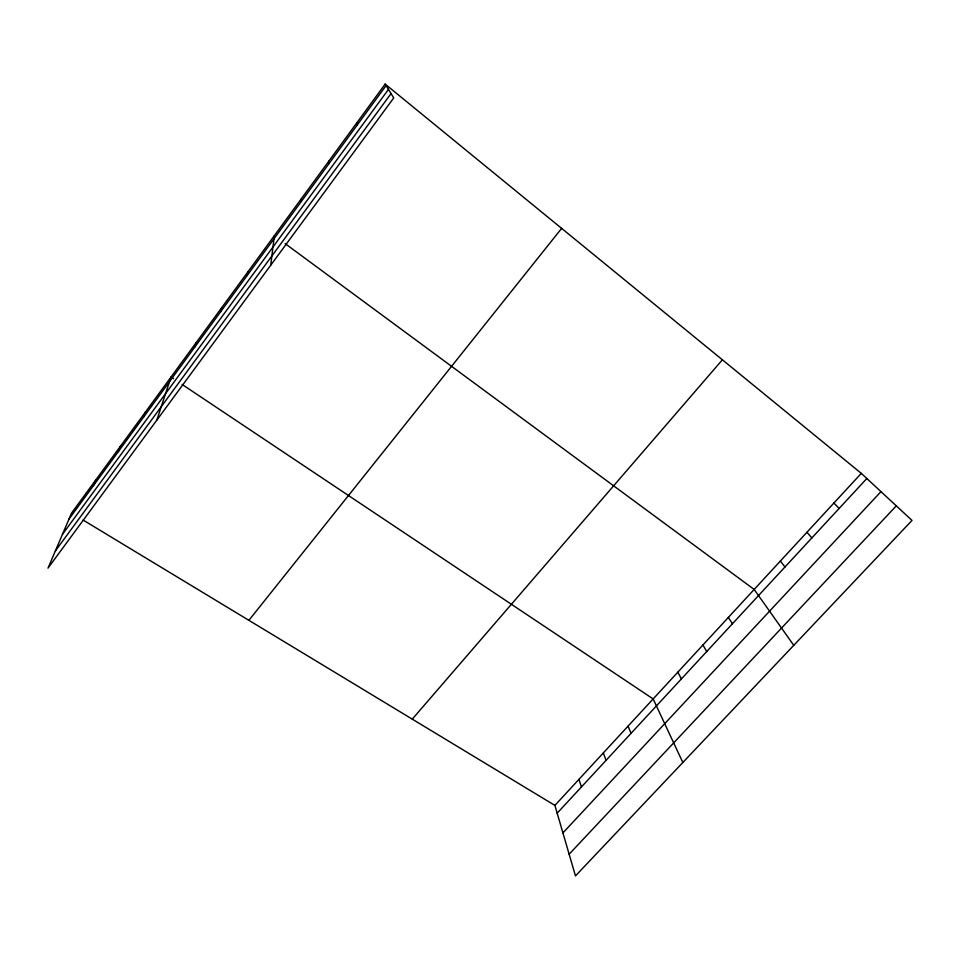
<?xml version="1.0" encoding="UTF-8"?>
<svg xmlns="http://www.w3.org/2000/svg" width="960" height="960" viewBox="0 0 960 960"><rect width="100%" height="100%" fill="white"/><g stroke="black" fill="none" stroke-linecap="round" stroke-linejoin="round"><path stroke-width="1.44" d="M301.248 201.552L301.332 198.756M270.72 265.236L274.368 235.656M247.164 275.496L247.86 271.908M220.824 311.508L221.808 307.548M194.928 346.908L196.2 342.588M156.828 420.132L171.024 377.028L173.496 378.684M143.712 416.928L145.512 411.912M118.38 451.56L120.444 446.208M93.48 485.604L95.808 479.928M385.152 84.084L71.568 513.084L48 568.14L393.732 97.932L385.152 84.084L861.288 473.364L912 520.428L575.472 875.916L554.904 805.416L83.088 520.044M69.012 519.06L386.076 85.584M62.46 534.36L388.452 89.4M55.332 551.016L391.044 93.6M248.892 620.328L561.636 228.372M412.272 719.148L722.388 359.796M554.904 805.416L861.288 473.364M557.172 813.18L866.832 478.512M562.932 832.908L880.968 491.628M569.148 854.208L896.304 505.86M182.172 384.48L653.16 698.94L682.824 762.504M285.156 243.612L754.176 589.452L793.764 645.324M833.904 503.04L839.136 508.44M806.94 532.272L811.86 537.924M780.36 561.072L784.992 566.964M728.376 617.412L732.432 623.772M702.936 644.988L706.728 651.552M677.868 672.156L681.384 678.936M628.056 726.144L631.056 733.332M603.324 752.952L606.072 760.332M578.94 779.376L581.448 786.948M356.712 123L357.288 124.932M328.776 161.208L329.016 163.584"/></g></svg>
